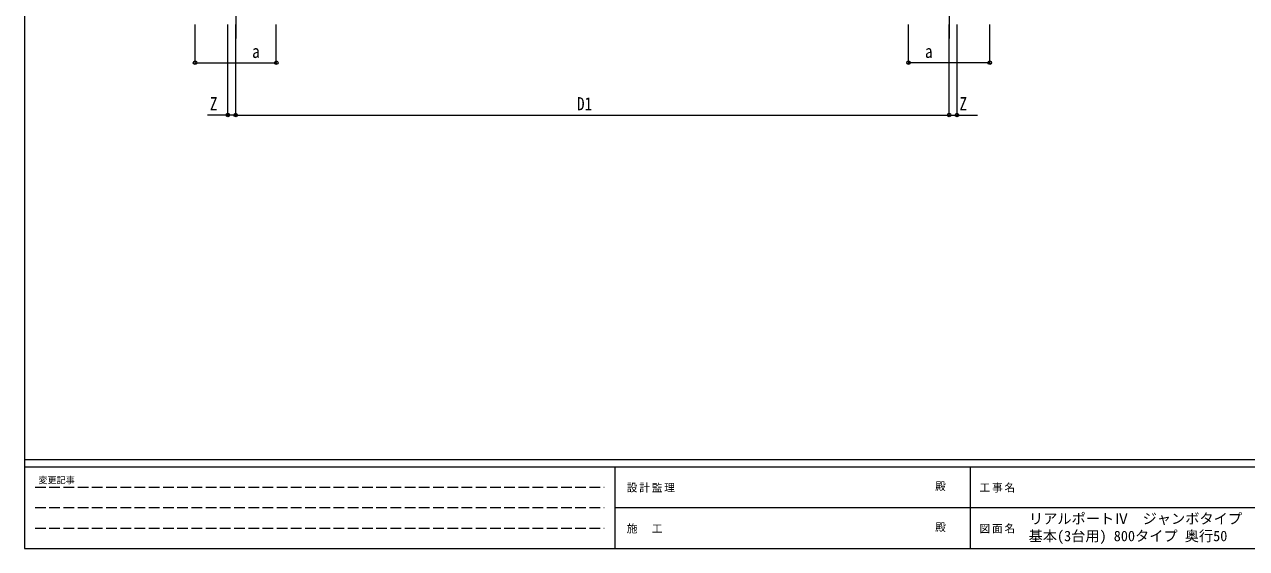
# Model space of a CAD drawing. Units: millimetres at full size, sheet at 1:35; details may follow other scales. Extents: x -9783 to 9892, y -6828 to 6752.
# Drawn here: x -9783 to 2253, y -6828 to -1671 of the extents above; entities that cross this region are included whole.
import ezdxf
from ezdxf.enums import TextEntityAlignment as Align

# ---------------------------------------------------------------- set-up
doc = ezdxf.new("R2010")
doc.units = ezdxf.units.MM
doc.header["$LTSCALE"] = 35
doc.header["$PDMODE"] = 32
doc.header["$PDSIZE"] = 35
doc.linetypes.add('DASHED3', pattern=[4, 3, -1])
for name, color, linetype, lineweight in [('0-8_PARTS2', 2, 'Continuous', 9), ('0-A_寸法', 6, 'Continuous', 9), ('F-0_240', 7, 'Continuous', 9)]:
    doc.layers.add(name, color=color, linetype=linetype, lineweight=lineweight)
doc.styles.add('ＭＳ ゴシック', font='')
doc.styles.get('ＭＳ ゴシック').set_extended_font_data('MS Gothic')

msp = doc.modelspace()

# ---------------------------------------------------------------- linework, layer by layer
at = {"layer": '0-8_PARTS2'}
for p, q in [((-7702.52, -959.67), (-7702.52, -1809.91)), ((-676.35, -959.67), (-676.35, -1809.91))]:
    msp.add_line(p, q, dxfattribs=at)
at = {"layer": '0-A_寸法'}
for p, q in [((-8102.44, -2046.77), (-8102.44, -1672.36)), ((-7780.44, -2561.76), (-7780.44, -1672.36)), ((-7702.44, -2561.76), (-7702.44, -1672.36)), ((-7302.44, -2046.77), (-7302.44, -1672.36)), ((-1076.44, -2046.77), (-1076.44, -1672.36)), ((-676.44, -2561.76), (-676.44, -1672.36)), ((-598.44, -2561.76), (-598.44, -1672.36)), ((-276.44, -2046.77), (-276.44, -1672.36)), ((-8102.44, -2046.77), (-7302.44, -2046.77)), ((-276.44, -2046.77), (-1076.44, -2046.77)), ((-7780.44, -2561.76), (-7980.44, -2561.76)), ((-7702.44, -2561.76), (-7780.44, -2561.76)), ((-598.44, -2561.76), (-398.44, -2561.76))]:
    msp.add_line(p, q, dxfattribs=at)
msp.add_lwpolyline([(-7702.44, -2561.76), (-676.44, -2561.76), (-598.44, -2561.76)], dxfattribs=at)
for p in [(-8102.44, -2046.77), (-7302.44, -2046.77), (-1076.44, -2046.77), (-276.44, -2046.77), (-7780.44, -2561.76), (-7702.44, -2561.76), (-676.44, -2561.76), (-598.44, -2561.76)]:
    msp.add_point(p, dxfattribs=at)
at = {"layer": 'F-0_240', "color": 5}
for p, q in [((-9783.03, 6751.9), (-9783.03, -6828.1)), ((-9783.03, -5953.1), (9396.97, -5953.1)), ((-9783.03, -6023.1), (6285.75, -6023.1)), ((-3969.25, -6023.1), (-3969.25, -6828.1)), ((-469.25, -6023.1), (-469.25, -6828.1)), ((-3969.25, -6425.6), (3205.75, -6425.6)), ((-9783.03, -6828.1), (9396.97, -6828.1))]:
    msp.add_line(p, q, dxfattribs=at)
at = {"layer": 'F-0_240', "color": 4, "linetype": 'DASHED3'}
for p, q in [((-9678.03, -6224.35), (-4074.25, -6224.35)), ((-9678.03, -6425.6), (-4074.25, -6425.6)), ((-9678.03, -6626.85), (-4074.25, -6626.85))]:
    msp.add_line(p, q, dxfattribs=at)

# ---------------------------------------------------------------- texts
at = {"layer": '0-A_寸法', "color": 7, "style": 'ＭＳ ゴシック', "width": 0.85}
for s, p in [('a', (-7540.44, -2038.77)), ('a', (-914.44, -2038.77)), ('Z', (-7956.44, -2553.76)), ('D1', (-4341.44, -2553.76)), ('Z', (-574.44, -2553.76))]:
    msp.add_text(s, height=129, dxfattribs=at).set_placement(p, align=Align.BOTTOM_LEFT)
at = {"layer": 'F-0_240', "style": 'ＭＳ ゴシック'}
for s, height, p in [('変更記事', 64.15, (-9646.27, -6206.85)), ('殿', 76.98, (-814.24, -6276.85)), ('リアルポートⅣ\u3000ジャンボタイプ\u3000側面パネル', 102.6, (109.35, -6616.22)), ('殿', 76.98, (-814.24, -6679.35)), ('基本(3台用) 800タイプ 奥行50', 102.6, (105.77, -6786.55))]:
    msp.add_text(s, height=height, dxfattribs=at).set_placement(p, align=Align.BOTTOM_LEFT)
at = {"layer": 'F-0_240', "char_height": 76.98, "attachment_point": 7, "style": 'ＭＳ ゴシック'}
for s, insert in [('\\T1.17;設計監理', (-3851.04, -6276.85)), ('\\T1.17;工事名', (-376.96, -6276.85)), ('\\T1.17;施\u3000工', (-3851.04, -6679.35)), ('\\T1.17;図面名', (-376.96, -6679.35))]:
    msp.add_mtext(s, dxfattribs=dict(at, insert=insert))

doc.saveas('drawing.dxf')
